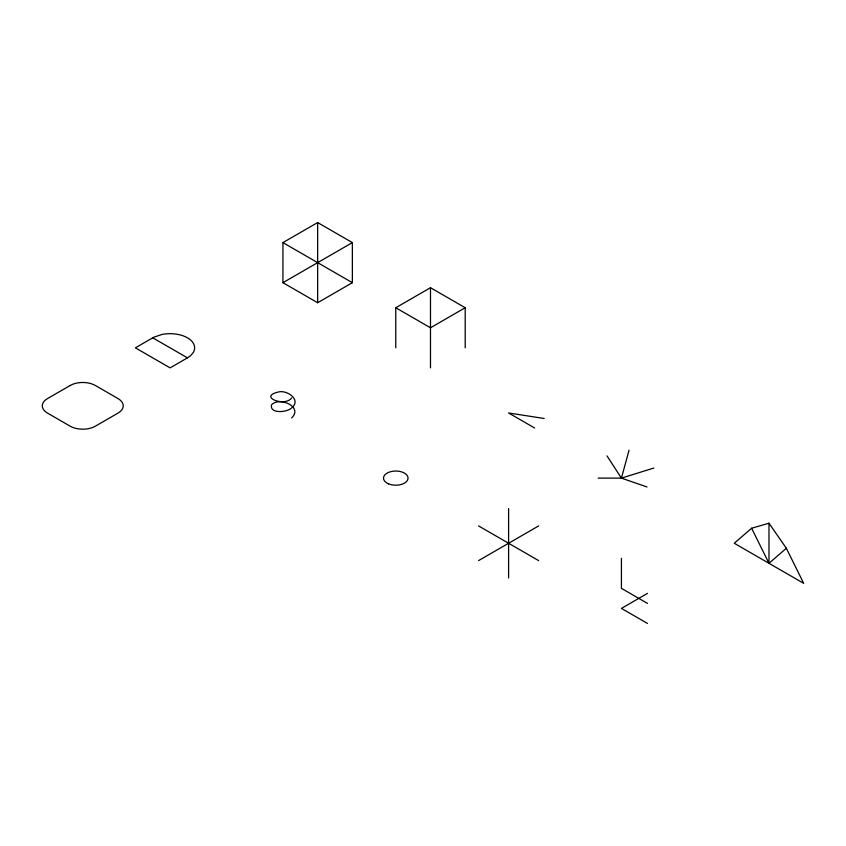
<?xml version="1.0" encoding="UTF-8"?>
<svg xmlns="http://www.w3.org/2000/svg" width="846" height="846" viewBox="0 0 846 846"><rect width="100%" height="100%" fill="white"/><g stroke="black" fill="none" stroke-linecap="round" stroke-linejoin="round"><path stroke-width="1.27" d="M598.143 478.117L621.429 478.117L629.054 450.241M751.629 528.232L734.265 543.259L803.7 583.349L786.346 548.271L768.982 523.219L751.629 528.232L768.982 563.309L786.346 548.271M291.616 417.987C303.333 406.873 280.005 396.541 271.608 404.631C269.06 414.001 286.9 412.562 291.616 407.962C301.81 399.936 286.984 389.53 278.249 392.036C257.924 396.742 284.986 407.349 291.616 397.948M187.463 357.858L190.572 355.722L193.364 352.391A25.285 14.604 0 0 0 194.591 346.902L194.178 345.073A24.46 14.118 0 0 0 174.889 333.948L171.717 333.705A25.285 14.604 0 0 0 162.21 334.403L153.909 337.163L135.392 347.833L170.109 367.883L187.463 357.858L152.745 337.818M282.934 242.601L317.652 222.561L352.37 242.601L352.37 282.691L317.652 302.741L282.934 282.691L282.934 242.601L352.37 282.691M282.934 282.691L352.37 242.601M395.769 347.833L395.769 307.743L430.487 287.703L465.205 307.743L465.205 347.833M465.205 307.743L430.487 327.793L395.769 307.743M478.54 560.623L538.669 525.905M647.476 593.374L621.429 608.411L647.476 623.439M606.994 455.888L621.429 478.117L653.852 468.039M544.168 418.484L508.605 412.975L534.64 428.013M621.429 478.117L646.968 486.968M647.476 603.399L621.429 588.361L621.429 558.297M478.54 525.905L538.669 560.623M768.982 523.219L768.982 563.309M508.605 508.552L508.605 577.977M430.487 287.703L430.487 367.883M317.652 222.561L317.652 302.741M70.176 385.49L47.513 398.572A17.808 10.279 0 0 0 47.513 413.102L70.176 426.183A17.808 10.279 0 0 0 95.355 426.183L118.006 413.102A17.808 10.279 0 0 0 118.006 398.572L95.355 385.49A17.808 10.279 0 0 0 70.176 385.49M388.568 483.859A12.278 7.085 0 0 0 407.984 478.857A12.278 7.085 0 0 0 390.767 471.656A12.278 7.085 0 0 0 388.568 483.859"/></g></svg>
